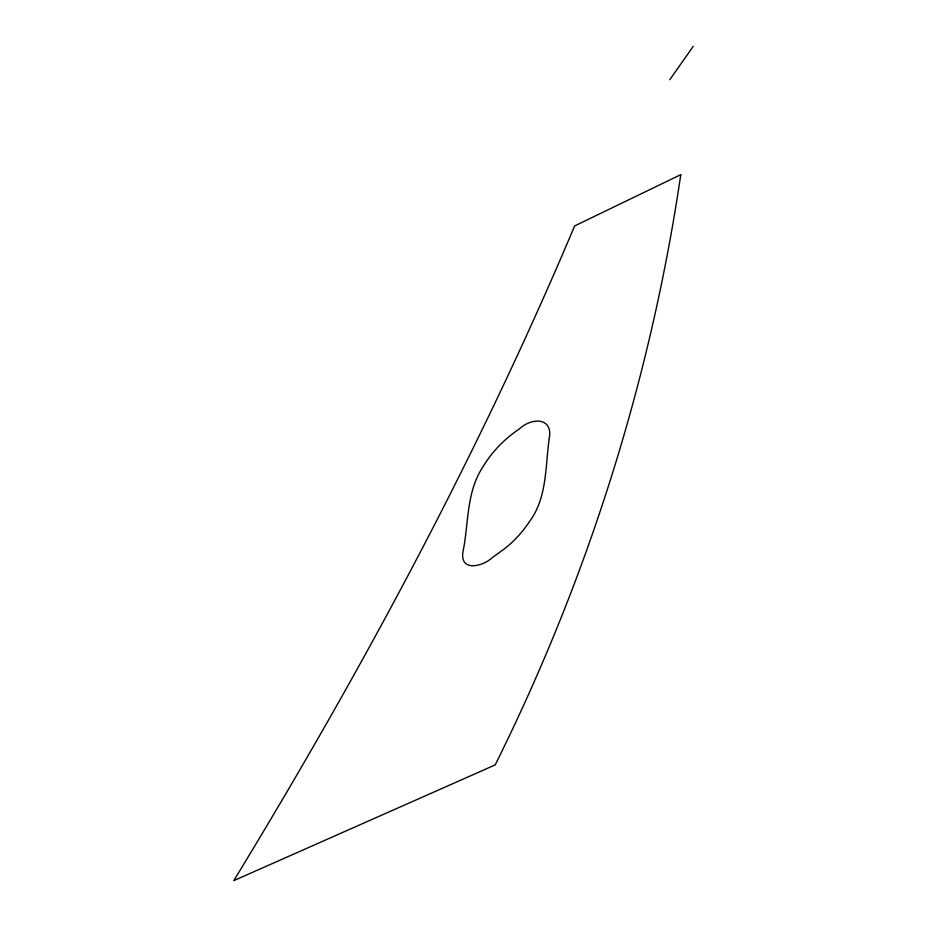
<?xml version="1.0" encoding="UTF-8"?>
<svg xmlns="http://www.w3.org/2000/svg" width="927" height="927" viewBox="0 0 927 927"><rect width="100%" height="100%" fill="white"/><g stroke="black" fill="none" stroke-linecap="round" stroke-linejoin="round"><path stroke-width="1.39" d="M549.236 438.239C553.222 418.344 532.874 416.374 519.004 429.178C504.265 439.108 491.623 452.109 482.585 467.44C466.049 492.561 468.784 524.288 462.84 552.538C460.244 572.434 483.43 566.142 492.167 557.718L502.758 550.07C513.477 542.202 522.469 532.144 529.827 521.125C547.231 497.382 545.308 466.13 549.213 438.483M669.781 79.722L693.234 46.35M680.777 174.67C650.615 379.606 587.44 579.479 495.18 764.914L233.766 880.65C361.878 670.418 479.039 453.002 574.613 225.945L680.777 174.67"/></g></svg>
